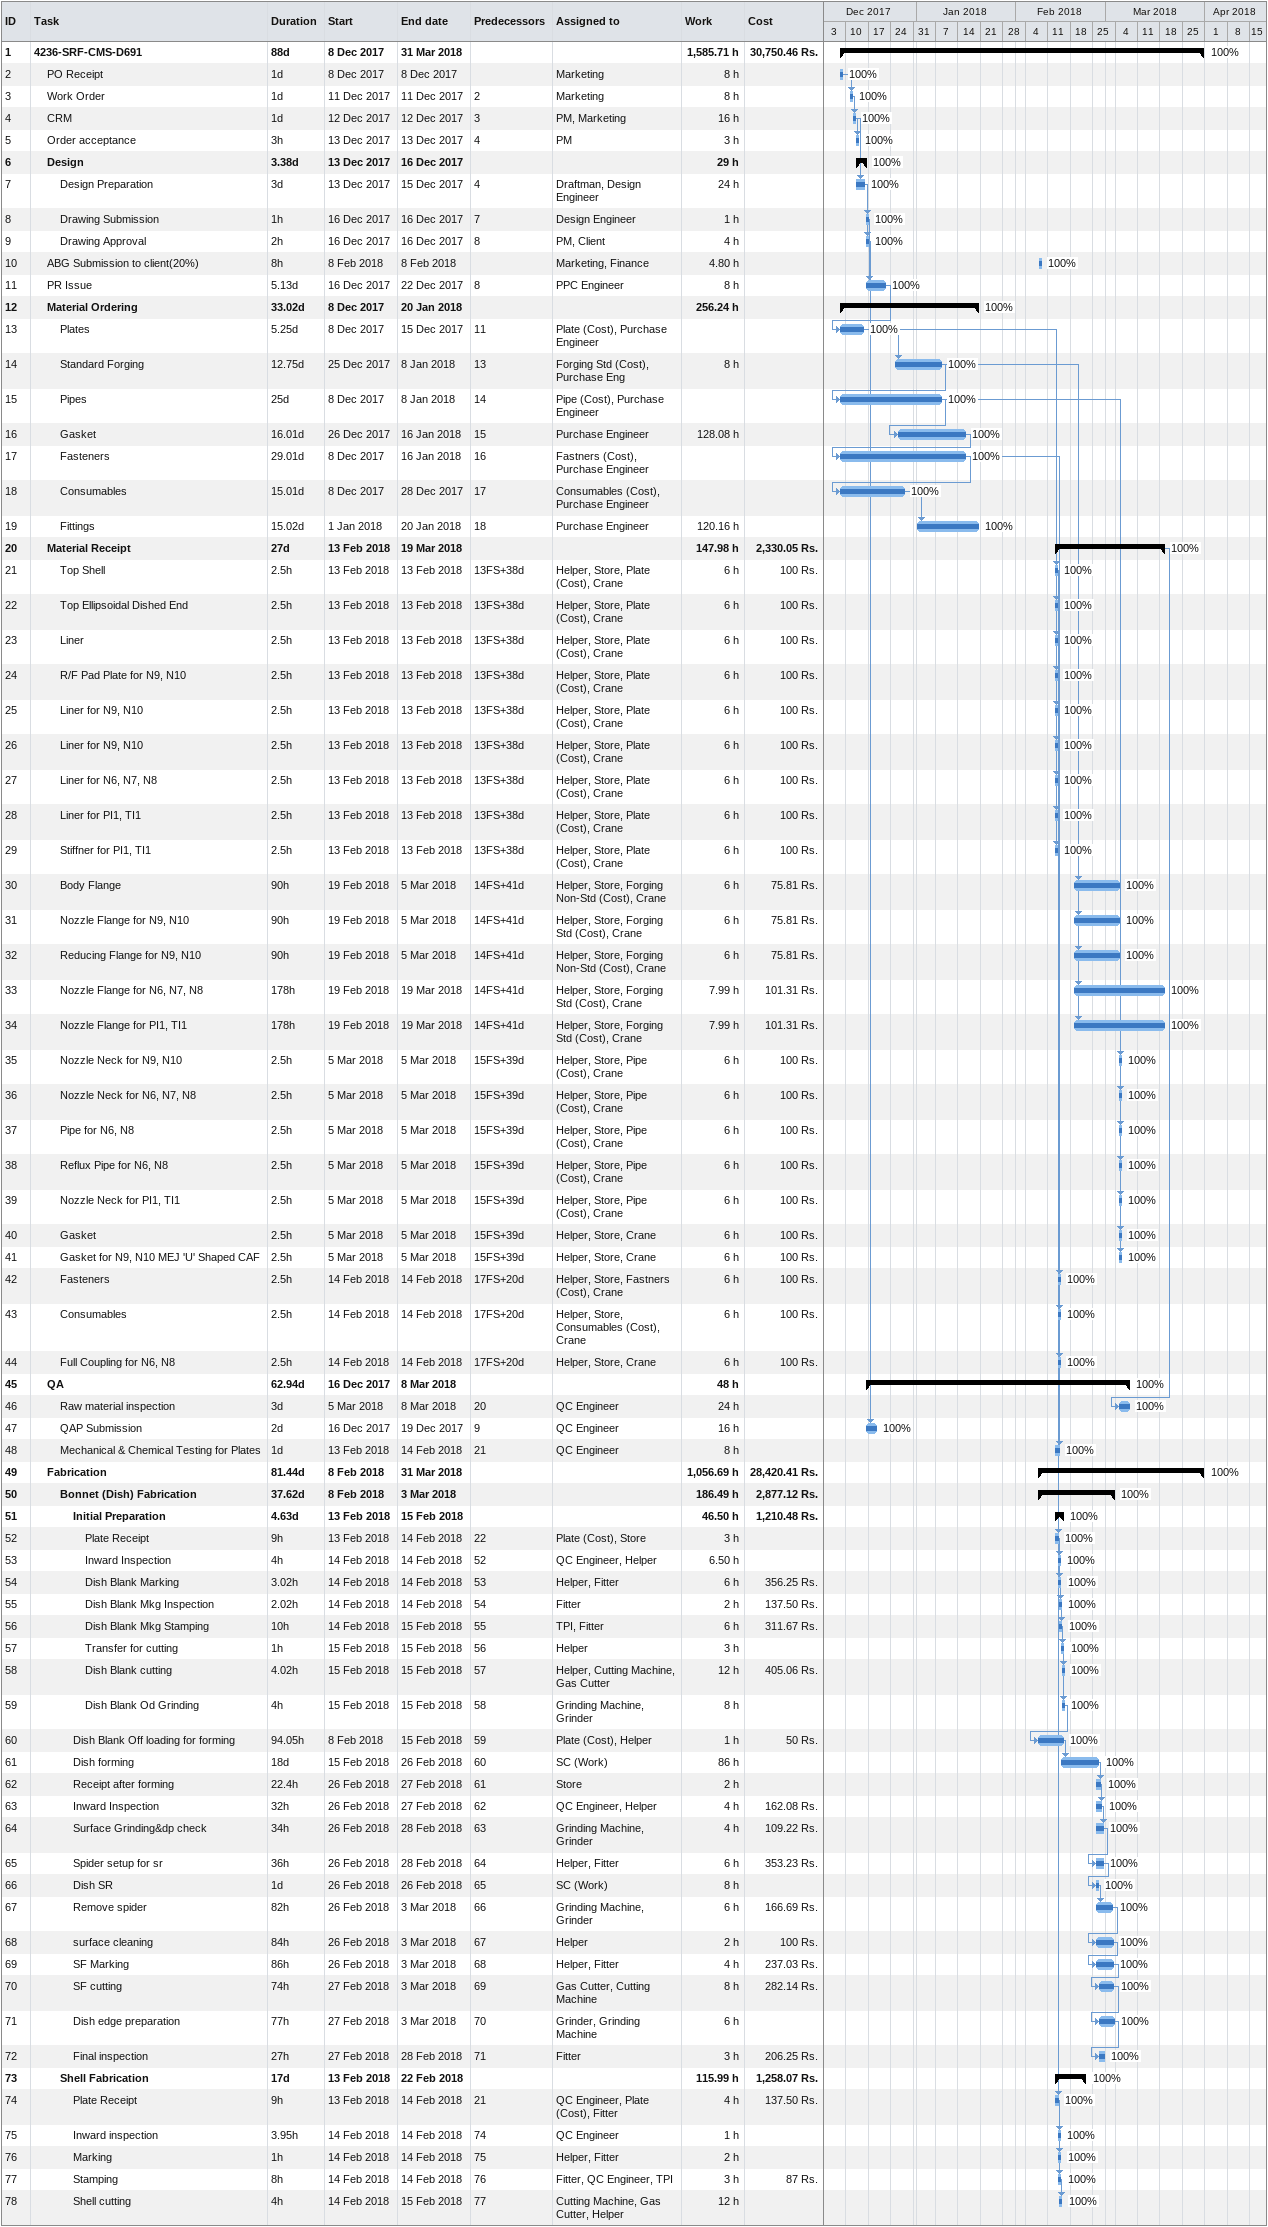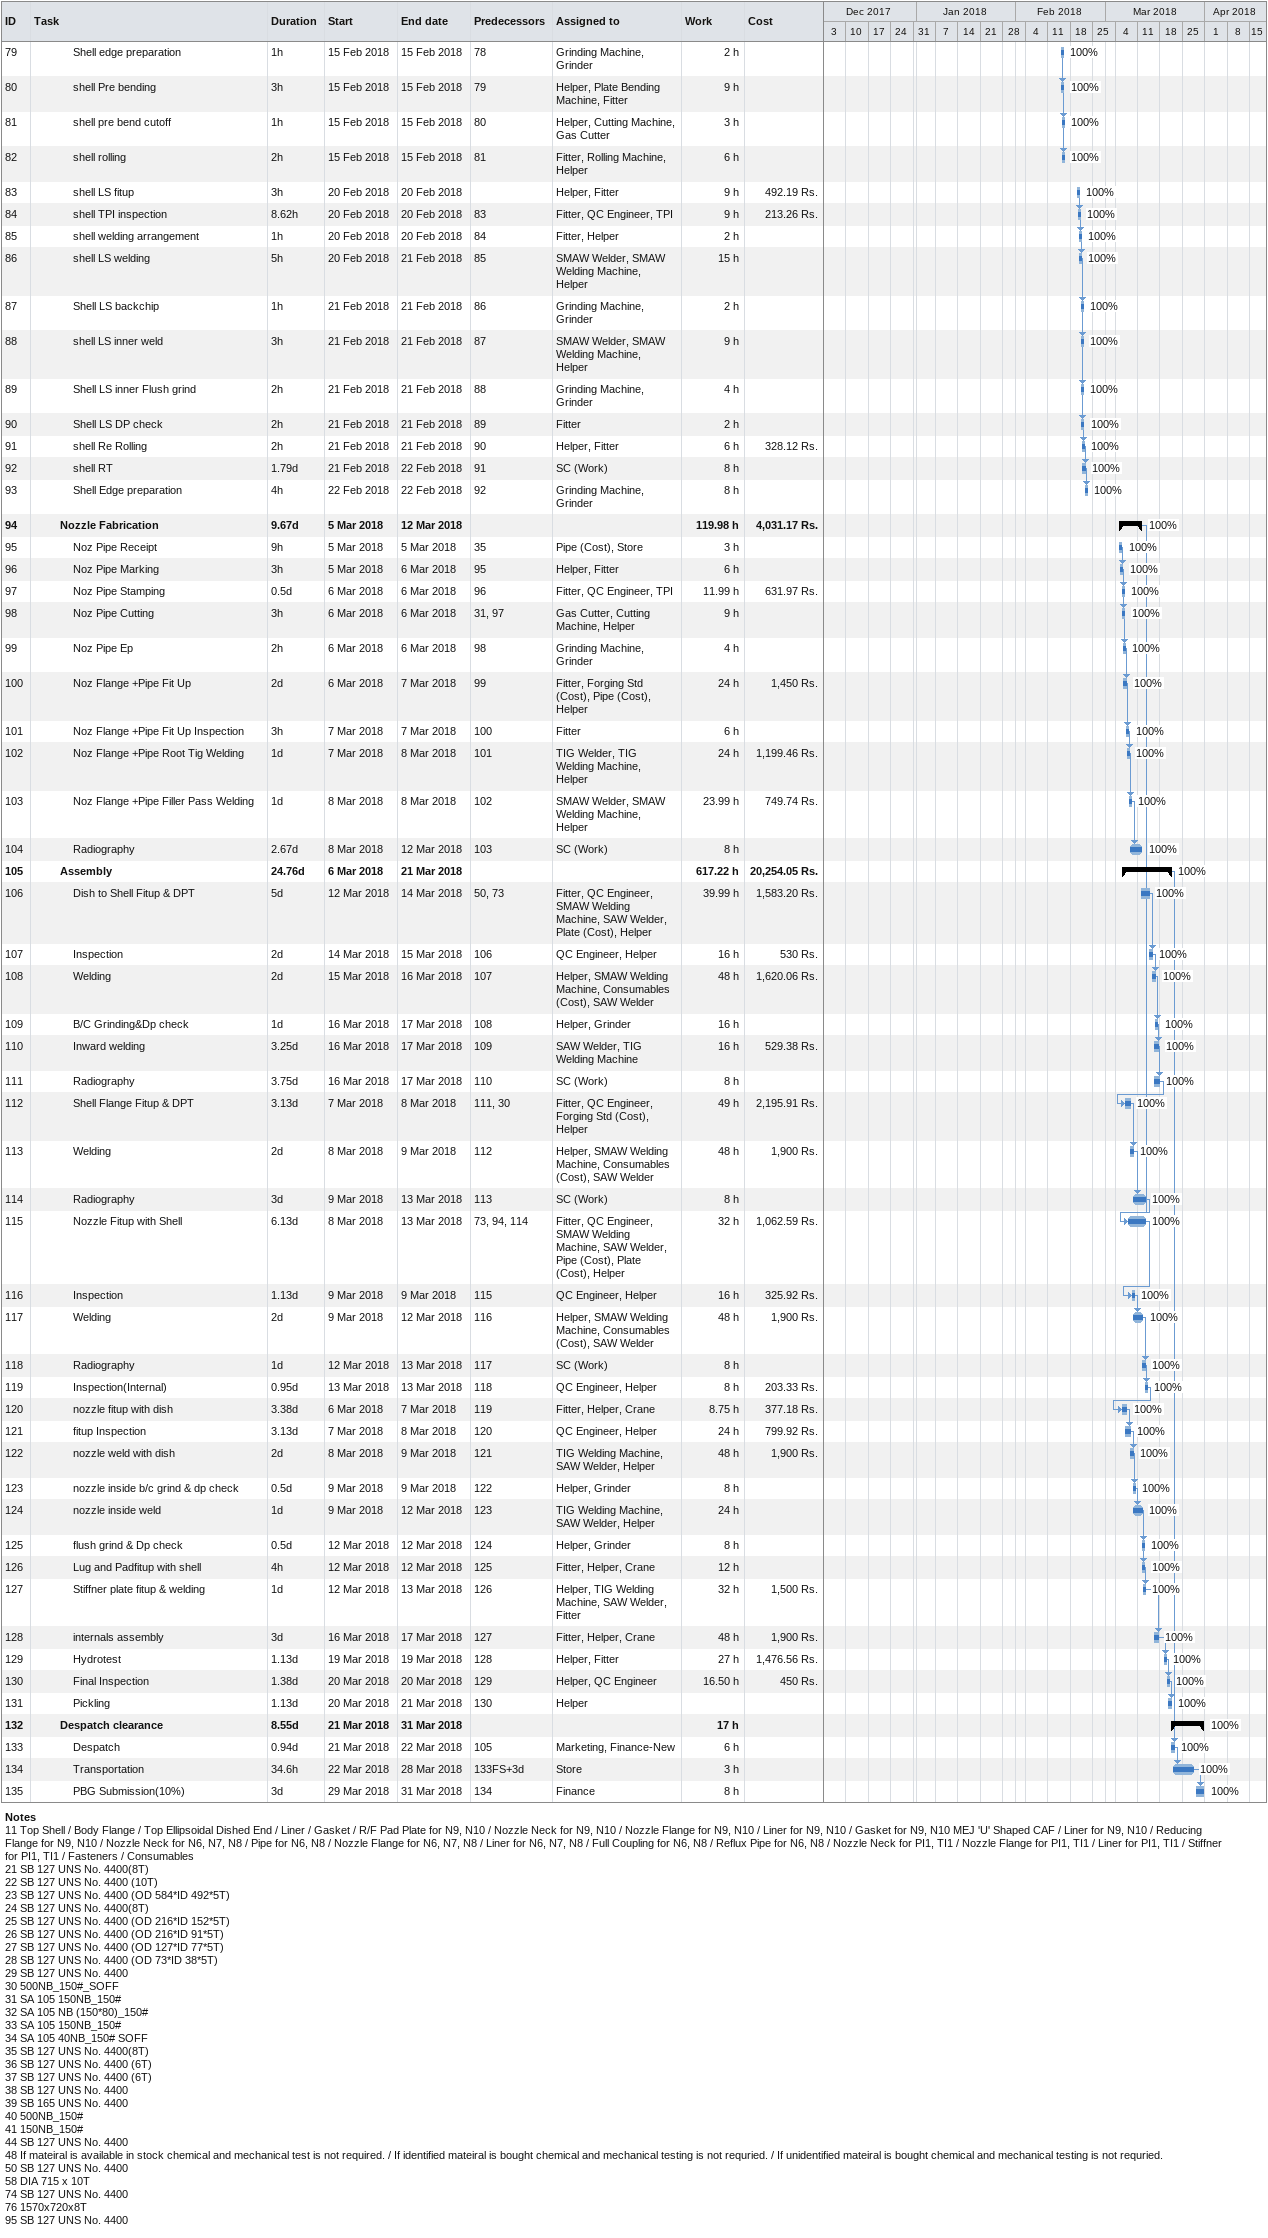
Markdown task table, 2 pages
| ID | Level | Task | Duration | Start | Finish | Predecessors | Resources | % complete | Work (h) | Cost (Rs.) |
|---|---|---|---|---|---|---|---|---|---|---|
| 1 | 1 | **4236-SRF-CMS-D691** | 88d | 2017-12-08 | 2018-03-31 |  |  | 100 | 1585.71 | 30750.46 |
| 2 | 2 | PO Receipt | 1d | 2017-12-08 | 2017-12-08 |  | Marketing | 100 | 8 |  |
| 3 | 2 | Work Order | 1d | 2017-12-11 | 2017-12-11 | 2 | Marketing | 100 | 8 |  |
| 4 | 2 | CRM | 1d | 2017-12-12 | 2017-12-12 | 3 | PM, Marketing | 100 | 16 |  |
| 5 | 2 | Order acceptance | 3h | 2017-12-13 | 2017-12-13 | 4 | PM | 100 | 3 |  |
| 6 | 2 | **Design** | 3.38d | 2017-12-13 | 2017-12-16 |  |  | 100 | 29 |  |
| 7 | 3 | Design Preparation | 3d | 2017-12-13 | 2017-12-15 | 4 | Draftman, Design Engineer | 100 | 24 |  |
| 8 | 3 | Drawing Submission | 1h | 2017-12-16 | 2017-12-16 | 7 | Design Engineer | 100 | 1 |  |
| 9 | 3 | Drawing Approval | 2h | 2017-12-16 | 2017-12-16 | 8 | PM, Client | 100 | 4 |  |
| 10 | 2 | ABG Submission to client(20%) | 8h | 2018-02-08 | 2018-02-08 |  | Marketing, Finance | 100 | 4.80 |  |
| 11 | 2 | PR Issue | 5.13d | 2017-12-16 | 2017-12-22 | 8 | PPC Engineer | 100 | 8 |  |
| 12 | 2 | **Material Ordering** | 33.02d | 2017-12-08 | 2018-01-20 |  |  | 100 | 256.24 |  |
| 13 | 3 | Plates | 5.25d | 2017-12-08 | 2017-12-15 | 11 | Plate (Cost), Purchase Engineer | 100 |  |  |
| 14 | 3 | Standard Forging | 12.75d | 2017-12-25 | 2018-01-08 | 13 | Forging Std (Cost), Purchase Eng | 100 | 8 |  |
| 15 | 3 | Pipes | 25d | 2017-12-08 | 2018-01-08 | 14 | Pipe (Cost), Purchase Engineer | 100 |  |  |
| 16 | 3 | Gasket | 16.01d | 2017-12-26 | 2018-01-16 | 15 | Purchase Engineer | 100 | 128.08 |  |
| 17 | 3 | Fasteners | 29.01d | 2017-12-08 | 2018-01-16 | 16 | Fastners (Cost), Purchase Engineer | 100 |  |  |
| 18 | 3 | Consumables | 15.01d | 2017-12-08 | 2017-12-28 | 17 | Consumables (Cost), Purchase Engineer | 100 |  |  |
| 19 | 3 | Fittings | 15.02d | 2018-01-01 | 2018-01-20 | 18 | Purchase Engineer | 100 | 120.16 |  |
| 20 | 2 | **Material Receipt** | 27d | 2018-02-13 | 2018-03-19 |  |  | 100 | 147.98 | 2330.05 |
| 21 | 3 | Top Shell | 2.5h | 2018-02-13 | 2018-02-13 | 13FS+38d | Helper, Store, Plate (Cost), Crane | 100 | 6 | 100 |
| 22 | 3 | Top Ellipsoidal Dished End | 2.5h | 2018-02-13 | 2018-02-13 | 13FS+38d | Helper, Store, Plate (Cost), Crane | 100 | 6 | 100 |
| 23 | 3 | Liner | 2.5h | 2018-02-13 | 2018-02-13 | 13FS+38d | Helper, Store, Plate (Cost), Crane | 100 | 6 | 100 |
| 24 | 3 | R/F Pad Plate for N9, N10 | 2.5h | 2018-02-13 | 2018-02-13 | 13FS+38d | Helper, Store, Plate (Cost), Crane | 100 | 6 | 100 |
| 25 | 3 | Liner for N9, N10 | 2.5h | 2018-02-13 | 2018-02-13 | 13FS+38d | Helper, Store, Plate (Cost), Crane | 100 | 6 | 100 |
| 26 | 3 | Liner for N9, N10 | 2.5h | 2018-02-13 | 2018-02-13 | 13FS+38d | Helper, Store, Plate (Cost), Crane | 100 | 6 | 100 |
| 27 | 3 | Liner for N6, N7, N8 | 2.5h | 2018-02-13 | 2018-02-13 | 13FS+38d | Helper, Store, Plate (Cost), Crane | 100 | 6 | 100 |
| 28 | 3 | Liner for PI1, TI1 | 2.5h | 2018-02-13 | 2018-02-13 | 13FS+38d | Helper, Store, Plate (Cost), Crane | 100 | 6 | 100 |
| 29 | 3 | Stiffner for PI1, TI1 | 2.5h | 2018-02-13 | 2018-02-13 | 13FS+38d | Helper, Store, Plate (Cost), Crane | 100 | 6 | 100 |
| 30 | 3 | Body Flange | 90h | 2018-02-19 | 2018-03-05 | 14FS+41d | Helper, Store, Forging Non-Std (Cost), Crane | 100 | 6 | 75.81 |
| 31 | 3 | Nozzle Flange for N9, N10 | 90h | 2018-02-19 | 2018-03-05 | 14FS+41d | Helper, Store, Forging Std (Cost), Crane | 100 | 6 | 75.81 |
| 32 | 3 | Reducing Flange for N9, N10 | 90h | 2018-02-19 | 2018-03-05 | 14FS+41d | Helper, Store, Forging Non-Std (Cost), Crane | 100 | 6 | 75.81 |
| 33 | 3 | Nozzle Flange for N6, N7, N8 | 178h | 2018-02-19 | 2018-03-19 | 14FS+41d | Helper, Store, Forging Std (Cost), Crane | 100 | 7.99 | 101.31 |
| 34 | 3 | Nozzle Flange for PI1, TI1 | 178h | 2018-02-19 | 2018-03-19 | 14FS+41d | Helper, Store, Forging Std (Cost), Crane | 100 | 7.99 | 101.31 |
| 35 | 3 | Nozzle Neck for N9, N10 | 2.5h | 2018-03-05 | 2018-03-05 | 15FS+39d | Helper, Store, Pipe (Cost), Crane | 100 | 6 | 100 |
| 36 | 3 | Nozzle Neck for N6, N7, N8 | 2.5h | 2018-03-05 | 2018-03-05 | 15FS+39d | Helper, Store, Pipe (Cost), Crane | 100 | 6 | 100 |
| 37 | 3 | Pipe for N6, N8 | 2.5h | 2018-03-05 | 2018-03-05 | 15FS+39d | Helper, Store, Pipe (Cost), Crane | 100 | 6 | 100 |
| 38 | 3 | Reflux Pipe for N6, N8 | 2.5h | 2018-03-05 | 2018-03-05 | 15FS+39d | Helper, Store, Pipe (Cost), Crane | 100 | 6 | 100 |
| 39 | 3 | Nozzle Neck for PI1, TI1 | 2.5h | 2018-03-05 | 2018-03-05 | 15FS+39d | Helper, Store, Pipe (Cost), Crane | 100 | 6 | 100 |
| 40 | 3 | Gasket | 2.5h | 2018-03-05 | 2018-03-05 | 15FS+39d | Helper, Store, Crane | 100 | 6 | 100 |
| 41 | 3 | Gasket for N9, N10 MEJ 'U' Shaped CAF | 2.5h | 2018-03-05 | 2018-03-05 | 15FS+39d | Helper, Store, Crane | 100 | 6 | 100 |
| 42 | 3 | Fasteners | 2.5h | 2018-02-14 | 2018-02-14 | 17FS+20d | Helper, Store, Fastners (Cost), Crane | 100 | 6 | 100 |
| 43 | 3 | Consumables | 2.5h | 2018-02-14 | 2018-02-14 | 17FS+20d | Helper, Store, Consumables (Cost), Crane | 100 | 6 | 100 |
| 44 | 3 | Full Coupling for N6, N8 | 2.5h | 2018-02-14 | 2018-02-14 | 17FS+20d | Helper, Store, Crane | 100 | 6 | 100 |
| 45 | 2 | **QA** | 62.94d | 2017-12-16 | 2018-03-08 |  |  | 100 | 48 |  |
| 46 | 3 | Raw material inspection | 3d | 2018-03-05 | 2018-03-08 | 20 | QC Engineer | 100 | 24 |  |
| 47 | 3 | QAP Submission | 2d | 2017-12-16 | 2017-12-19 | 9 | QC Engineer | 100 | 16 |  |
| 48 | 3 | Mechanical & Chemical Testing for Plates | 1d | 2018-02-13 | 2018-02-14 | 21 | QC Engineer | 100 | 8 |  |
| 49 | 2 | **Fabrication** | 81.44d | 2018-02-08 | 2018-03-31 |  |  | 100 | 1056.69 | 28420.41 |
| 50 | 3 | **Bonnet (Dish) Fabrication** | 37.62d | 2018-02-08 | 2018-03-03 |  |  | 100 | 186.49 | 2877.12 |
| 51 | 4 | **Initial Preparation** | 4.63d | 2018-02-13 | 2018-02-15 |  |  | 100 | 46.50 | 1210.48 |
| 52 | 5 | Plate Receipt | 9h | 2018-02-13 | 2018-02-14 | 22 | Plate (Cost), Store | 100 | 3 |  |
| 53 | 5 | Inward Inspection | 4h | 2018-02-14 | 2018-02-14 | 52 | QC Engineer, Helper | 100 | 6.50 |  |
| 54 | 5 | Dish Blank Marking | 3.02h | 2018-02-14 | 2018-02-14 | 53 | Helper, Fitter | 100 | 6 | 356.25 |
| 55 | 5 | Dish Blank Mkg Inspection | 2.02h | 2018-02-14 | 2018-02-14 | 54 | Fitter | 100 | 2 | 137.50 |
| 56 | 5 | Dish Blank Mkg Stamping | 10h | 2018-02-14 | 2018-02-15 | 55 | TPI, Fitter | 100 | 6 | 311.67 |
| 57 | 5 | Transfer for cutting | 1h | 2018-02-15 | 2018-02-15 | 56 | Helper | 100 | 3 |  |
| 58 | 5 | Dish Blank cutting | 4.02h | 2018-02-15 | 2018-02-15 | 57 | Helper, Cutting Machine, Gas Cutter | 100 | 12 | 405.06 |
| 59 | 5 | Dish Blank Od Grinding | 4h | 2018-02-15 | 2018-02-15 | 58 | Grinding Machine, Grinder | 100 | 8 |  |
| 60 | 4 | Dish Blank Off loading for forming | 94.05h | 2018-02-08 | 2018-02-15 | 59 | Plate (Cost), Helper | 100 | 1 | 50 |
| 61 | 4 | Dish forming | 18d | 2018-02-15 | 2018-02-26 | 60 | SC (Work) | 100 | 86 |  |
| 62 | 4 | Receipt after forming | 22.4h | 2018-02-26 | 2018-02-27 | 61 | Store | 100 | 2 |  |
| 63 | 4 | Inward Inspection | 32h | 2018-02-26 | 2018-02-27 | 62 | QC Engineer, Helper | 100 | 4 | 162.08 |
| 64 | 4 | Surface Grinding&dp check | 34h | 2018-02-26 | 2018-02-28 | 63 | Grinding Machine, Grinder | 100 | 4 | 109.22 |
| 65 | 4 | Spider setup for sr | 36h | 2018-02-26 | 2018-02-28 | 64 | Helper, Fitter | 100 | 6 | 353.23 |
| 66 | 4 | Dish SR | 1d | 2018-02-26 | 2018-02-26 | 65 | SC (Work) | 100 | 8 |  |
| 67 | 4 | Remove spider | 82h | 2018-02-26 | 2018-03-03 | 66 | Grinding Machine, Grinder | 100 | 6 | 166.69 |
| 68 | 4 | surface cleaning | 84h | 2018-02-26 | 2018-03-03 | 67 | Helper | 100 | 2 | 100 |
| 69 | 4 | SF Marking | 86h | 2018-02-26 | 2018-03-03 | 68 | Helper, Fitter | 100 | 4 | 237.03 |
| 70 | 4 | SF cutting | 74h | 2018-02-27 | 2018-03-03 | 69 | Gas Cutter, Cutting Machine | 100 | 8 | 282.14 |
| 71 | 4 | Dish edge preparation | 77h | 2018-02-27 | 2018-03-03 | 70 | Grinder, Grinding Machine | 100 | 6 |  |
| 72 | 4 | Final inspection | 27h | 2018-02-27 | 2018-02-28 | 71 | Fitter | 100 | 3 | 206.25 |
| 73 | 3 | **Shell Fabrication** | 17d | 2018-02-13 | 2018-02-22 |  |  | 100 | 115.99 | 1258.07 |
| 74 | 4 | Plate Receipt | 9h | 2018-02-13 | 2018-02-14 | 21 | QC Engineer, Plate (Cost), Fitter | 100 | 4 | 137.50 |
| 75 | 4 | Inward inspection | 3.95h | 2018-02-14 | 2018-02-14 | 74 | QC Engineer | 100 | 1 |  |
| 76 | 4 | Marking | 1h | 2018-02-14 | 2018-02-14 | 75 | Helper, Fitter | 100 | 2 |  |
| 77 | 4 | Stamping | 8h | 2018-02-14 | 2018-02-14 | 76 | Fitter, QC Engineer, TPI | 100 | 3 | 87 |
| 78 | 4 | Shell cutting | 4h | 2018-02-14 | 2018-02-15 | 77 | Cutting Machine, Gas Cutter, Helper | 100 | 12 |  |
| 79 | 4 | Shell edge preparation | 1h | 2018-02-15 | 2018-02-15 | 78 | Grinding Machine, Grinder | 100 | 2 |  |
| 80 | 4 | shell Pre bending | 3h | 2018-02-15 | 2018-02-15 | 79 | Helper, Plate Bending Machine, Fitter | 100 | 9 |  |
| 81 | 4 | shell pre bend cutoff | 1h | 2018-02-15 | 2018-02-15 | 80 | Helper, Cutting Machine, Gas Cutter | 100 | 3 |  |
| 82 | 4 | shell rolling | 2h | 2018-02-15 | 2018-02-15 | 81 | Fitter, Rolling Machine, Helper | 100 | 6 |  |
| 83 | 4 | shell LS fitup | 3h | 2018-02-20 | 2018-02-20 |  | Helper, Fitter | 100 | 9 | 492.19 |
| 84 | 4 | shell TPI inspection | 8.62h | 2018-02-20 | 2018-02-20 | 83 | Fitter, QC Engineer, TPI | 100 | 9 | 213.26 |
| 85 | 4 | shell welding arrangement | 1h | 2018-02-20 | 2018-02-20 | 84 | Fitter, Helper | 100 | 2 |  |
| 86 | 4 | shell LS welding | 5h | 2018-02-20 | 2018-02-21 | 85 | SMAW Welder, SMAW Welding Machine, Helper | 100 | 15 |  |
| 87 | 4 | Shell LS backchip | 1h | 2018-02-21 | 2018-02-21 | 86 | Grinding Machine, Grinder | 100 | 2 |  |
| 88 | 4 | shell LS inner weld | 3h | 2018-02-21 | 2018-02-21 | 87 | SMAW Welder, SMAW Welding Machine, Helper | 100 | 9 |  |
| 89 | 4 | Shell LS inner Flush grind | 2h | 2018-02-21 | 2018-02-21 | 88 | Grinding Machine, Grinder | 100 | 4 |  |
| 90 | 4 | Shell LS DP check | 2h | 2018-02-21 | 2018-02-21 | 89 | Fitter | 100 | 2 |  |
| 91 | 4 | shell Re Rolling | 2h | 2018-02-21 | 2018-02-21 | 90 | Helper, Fitter | 100 | 6 | 328.12 |
| 92 | 4 | shell RT | 1.79d | 2018-02-21 | 2018-02-22 | 91 | SC (Work) | 100 | 8 |  |
| 93 | 4 | Shell Edge preparation | 4h | 2018-02-22 | 2018-02-22 | 92 | Grinding Machine, Grinder | 100 | 8 |  |
| 94 | 3 | **Nozzle Fabrication** | 9.67d | 2018-03-05 | 2018-03-12 |  |  | 100 | 119.98 | 4031.17 |
| 95 | 4 | Noz Pipe Receipt | 9h | 2018-03-05 | 2018-03-05 | 35 | Pipe (Cost), Store | 100 | 3 |  |
| 96 | 4 | Noz Pipe Marking | 3h | 2018-03-05 | 2018-03-06 | 95 | Helper, Fitter | 100 | 6 |  |
| 97 | 4 | Noz Pipe Stamping | 0.5d | 2018-03-06 | 2018-03-06 | 96 | Fitter, QC Engineer, TPI | 100 | 11.99 | 631.97 |
| 98 | 4 | Noz Pipe Cutting | 3h | 2018-03-06 | 2018-03-06 | 31, 97 | Gas Cutter, Cutting Machine, Helper | 100 | 9 |  |
| 99 | 4 | Noz Pipe Ep | 2h | 2018-03-06 | 2018-03-06 | 98 | Grinding Machine, Grinder | 100 | 4 |  |
| 100 | 4 | Noz Flange +Pipe Fit Up | 2d | 2018-03-06 | 2018-03-07 | 99 | Fitter, Forging Std (Cost), Pipe (Cost), Helper | 100 | 24 | 1450 |
| 101 | 4 | Noz Flange +Pipe Fit Up Inspection | 3h | 2018-03-07 | 2018-03-07 | 100 | Fitter | 100 | 6 |  |
| 102 | 4 | Noz Flange +Pipe Root Tig Welding | 1d | 2018-03-07 | 2018-03-08 | 101 | TIG Welder, TIG Welding Machine, Helper | 100 | 24 | 1199.46 |
| 103 | 4 | Noz Flange +Pipe Filler Pass Welding | 1d | 2018-03-08 | 2018-03-08 | 102 | SMAW Welder, SMAW Welding Machine, Helper | 100 | 23.99 | 749.74 |
| 104 | 4 | Radiography | 2.67d | 2018-03-08 | 2018-03-12 | 103 | SC (Work) | 100 | 8 |  |
| 105 | 3 | **Assembly** | 24.76d | 2018-03-06 | 2018-03-21 |  |  | 100 | 617.22 | 20254.05 |
| 106 | 4 | Dish to Shell Fitup & DPT | 5d | 2018-03-12 | 2018-03-14 | 50, 73 | Fitter, QC Engineer, SMAW Welding Machine, SAW Welder, Plate (Cost), Helper | 100 | 39.99 | 1583.20 |
| 107 | 4 | Inspection | 2d | 2018-03-14 | 2018-03-15 | 106 | QC Engineer, Helper | 100 | 16 | 530 |
| 108 | 4 | Welding | 2d | 2018-03-15 | 2018-03-16 | 107 | Helper, SMAW Welding Machine, Consumables (Cost), SAW Welder | 100 | 48 | 1620.06 |
| 109 | 4 | B/C Grinding&Dp check | 1d | 2018-03-16 | 2018-03-17 | 108 | Helper, Grinder | 100 | 16 |  |
| 110 | 4 | Inward welding | 3.25d | 2018-03-16 | 2018-03-17 | 109 | SAW Welder, TIG Welding Machine | 100 | 16 | 529.38 |
| 111 | 4 | Radiography | 3.75d | 2018-03-16 | 2018-03-17 | 110 | SC (Work) | 100 | 8 |  |
| 112 | 4 | Shell Flange Fitup & DPT | 3.13d | 2018-03-07 | 2018-03-08 | 111, 30 | Fitter, QC Engineer, Forging Std (Cost), Helper | 100 | 49 | 2195.91 |
| 113 | 4 | Welding | 2d | 2018-03-08 | 2018-03-09 | 112 | Helper, SMAW Welding Machine, Consumables (Cost), SAW Welder | 100 | 48 | 1900 |
| 114 | 4 | Radiography | 3d | 2018-03-09 | 2018-03-13 | 113 | SC (Work) | 100 | 8 |  |
| 115 | 4 | Nozzle Fitup with Shell | 6.13d | 2018-03-08 | 2018-03-13 | 73, 94, 114 | Fitter, QC Engineer, SMAW Welding Machine, SAW Welder, Pipe (Cost), Plate (Cost), Helper | 100 | 32 | 1062.59 |
| 116 | 4 | Inspection | 1.13d | 2018-03-09 | 2018-03-09 | 115 | QC Engineer, Helper | 100 | 16 | 325.92 |
| 117 | 4 | Welding | 2d | 2018-03-09 | 2018-03-12 | 116 | Helper, SMAW Welding Machine, Consumables (Cost), SAW Welder | 100 | 48 | 1900 |
| 118 | 4 | Radiography | 1d | 2018-03-12 | 2018-03-13 | 117 | SC (Work) | 100 | 8 |  |
| 119 | 4 | Inspection(Internal) | 0.95d | 2018-03-13 | 2018-03-13 | 118 | QC Engineer, Helper | 100 | 8 | 203.33 |
| 120 | 4 | nozzle fitup with dish | 3.38d | 2018-03-06 | 2018-03-07 | 119 | Fitter, Helper, Crane | 100 | 8.75 | 377.18 |
| 121 | 4 | fitup Inspection | 3.13d | 2018-03-07 | 2018-03-08 | 120 | QC Engineer, Helper | 100 | 24 | 799.92 |
| 122 | 4 | nozzle weld with dish | 2d | 2018-03-08 | 2018-03-09 | 121 | TIG Welding Machine, SAW Welder, Helper | 100 | 48 | 1900 |
| 123 | 4 | nozzle inside b/c grind & dp check | 0.5d | 2018-03-09 | 2018-03-09 | 122 | Helper, Grinder | 100 | 8 |  |
| 124 | 4 | nozzle inside weld | 1d | 2018-03-09 | 2018-03-12 | 123 | TIG Welding Machine, SAW Welder, Helper | 100 | 24 |  |
| 125 | 4 | flush grind & Dp check | 0.5d | 2018-03-12 | 2018-03-12 | 124 | Helper, Grinder | 100 | 8 |  |
| 126 | 4 | Lug and Padfitup with shell | 4h | 2018-03-12 | 2018-03-12 | 125 | Fitter, Helper, Crane | 100 | 12 |  |
| 127 | 4 | Stiffner plate fitup & welding | 1d | 2018-03-12 | 2018-03-13 | 126 | Helper, TIG Welding Machine, SAW Welder, Fitter | 100 | 32 | 1500 |
| 128 | 4 | internals assembly | 3d | 2018-03-16 | 2018-03-17 | 127 | Fitter, Helper, Crane | 100 | 48 | 1900 |
| 129 | 4 | Hydrotest | 1.13d | 2018-03-19 | 2018-03-19 | 128 | Helper, Fitter | 100 | 27 | 1476.56 |
| 130 | 4 | Final Inspection | 1.38d | 2018-03-20 | 2018-03-20 | 129 | Helper, QC Engineer | 100 | 16.50 | 450 |
| 131 | 4 | Pickling | 1.13d | 2018-03-20 | 2018-03-21 | 130 | Helper | 100 |  |  |
| 132 | 3 | **Despatch clearance** | 8.55d | 2018-03-21 | 2018-03-31 |  |  | 100 | 17 |  |
| 133 | 4 | Despatch | 0.94d | 2018-03-21 | 2018-03-22 | 105 | Marketing, Finance-New | 100 | 6 |  |
| 134 | 4 | Transportation | 34.6h | 2018-03-22 | 2018-03-28 | 133FS+3d | Store | 100 | 3 |  |
| 135 | 4 | PBG Submission(10%) | 3d | 2018-03-29 | 2018-03-31 | 134 | Finance | 100 | 8 |  |

Notes
- 11: Top Shell / Body Flange / Top Ellipsoidal Dished End / Liner / Gasket / R/F Pad Plate for N9, N10 / Nozzle Neck for N9, N10 / Nozzle Flange for N9, N10 / Liner for N9, N10 / Gasket for N9, N10 MEJ 'U' Shaped CAF / Liner for N9, N10 / Reducing Flange for N9, N10 / Nozzle Neck for N6, N7, N8 / Pipe for N6, N8 / Nozzle Flange for N6, N7, N8 / Liner for N6, N7, N8 / Full Coupling for N6, N8 / Reflux Pipe for N6, N8 / Nozzle Neck for PI1, TI1 / Nozzle Flange for PI1, TI1 / Liner for PI1, TI1 / Stiffner for PI1, TI1 / Fasteners / Consumables
- 21: SB 127 UNS No. 4400(8T)
- 22: SB 127 UNS No. 4400 (10T)
- 23: SB 127 UNS No. 4400 (OD 584*ID 492*5T)
- 24: SB 127 UNS No. 4400(8T)
- 25: SB 127 UNS No. 4400 (OD 216*ID 152*5T)
- 26: SB 127 UNS No. 4400 (OD 216*ID 91*5T)
- 27: SB 127 UNS No. 4400 (OD 127*ID 77*5T)
- 28: SB 127 UNS No. 4400 (OD 73*ID 38*5T)
- 29: SB 127 UNS No. 4400
- 30: 500NB_150#_SOFF
- 31: SA 105 150NB_150#
- 32: SA 105 NB (150*80)_150#
- 33: SA 105 150NB_150#
- 34: SA 105 40NB_150# SOFF
- 35: SB 127 UNS No. 4400(8T)
- 36: SB 127 UNS No. 4400 (6T)
- 37: SB 127 UNS No. 4400 (6T)
- 38: SB 127 UNS No. 4400
- 39: SB 165 UNS No. 4400
- 40: 500NB_150#
- 41: 150NB_150#
- 44: SB 127 UNS No. 4400
- 48: If mateiral is available in stock chemical and mechanical test is not required. / If identified mateiral is bought chemical and mechanical testing is not requried. / If unidentified mateiral is bought chemical and mechanical testing is not requried.
- 50: SB 127 UNS No. 4400
- 58: DIA 715 x 10T
- 74: SB 127 UNS No. 4400
- 76: 1570x720x8T
- 95: SB 127 UNS No. 4400
